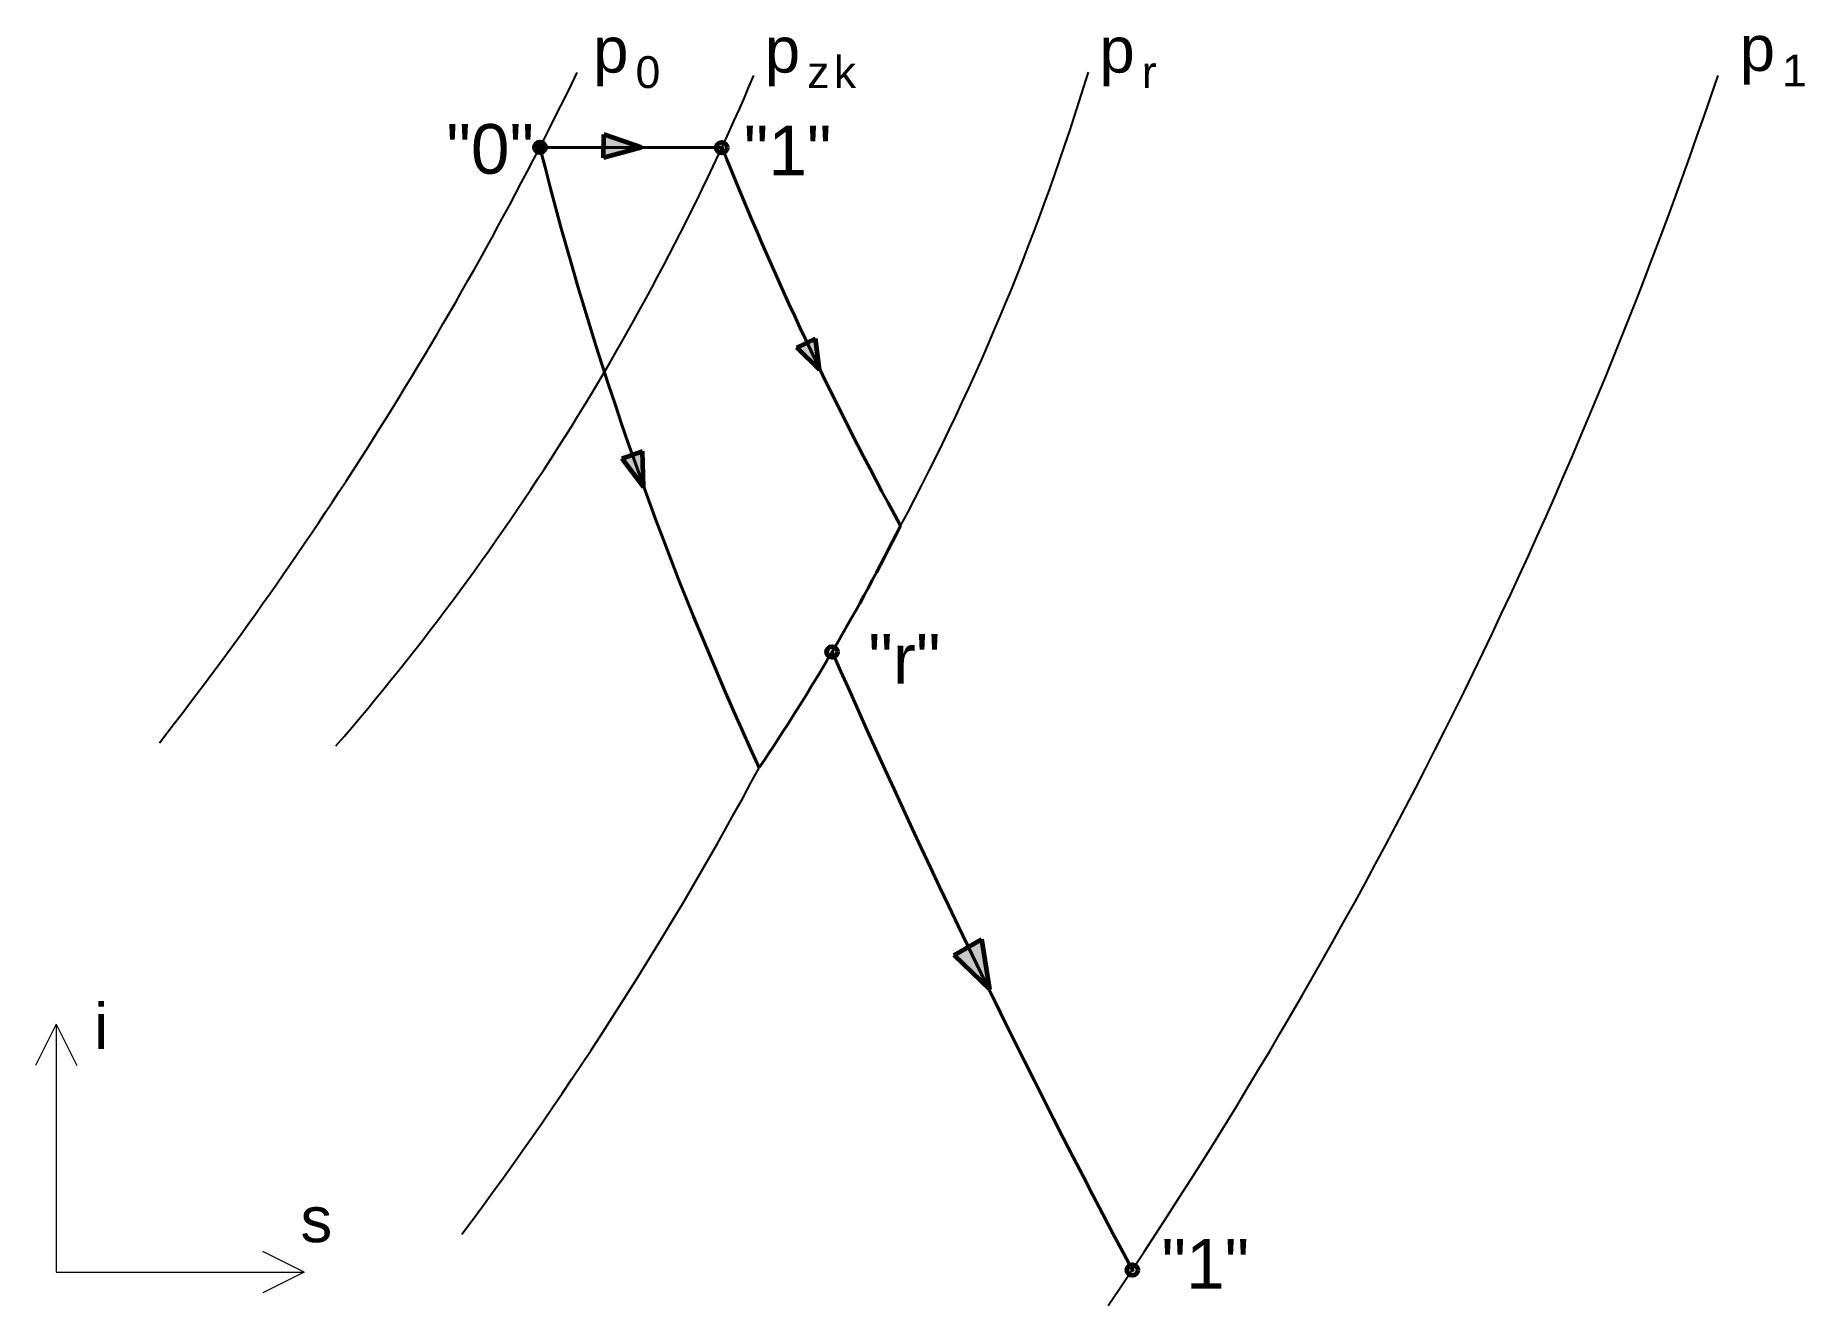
# Model space of a CAD drawing. Header units: millimetres. Extents: x 1325 to 3465, y 460 to 1995.
import ezdxf

# ---------------------------------------------------------------- set-up
doc = ezdxf.new("R2010")
doc.units = ezdxf.units.MM
doc.styles.get("Standard").update_dxf_attribs({"font": 'arial.ttf'})

msp = doc.modelspace()

# ---------------------------------------------------------------- hatches: boundary and pattern name
at = {"lineweight": 60}
h = msp.add_hatch(color=256, dxfattribs=at)
h.dxf.hatch_style = 1
h.paths.add_polyline_path([(1938.2, 1865.9, 0.56102), (1928.6, 1860, 0.280825), (1932.2, 1854.1, 0.000721)])
h.paths.add_polyline_path([(1941.8, 1860), (1935.2, 1860, 0.000385), (1936.8, 1853.6, 0.343459)])
h.paths.add_polyline_path([(1935.2, 1860, -0.000361), (1932.2, 1854.1, 0.182785), (1936.8, 1853.6, -0.000385)])
h.paths.add_polyline_path([(1938.2, 1865.9, -0.000361), (1935.2, 1860), (1941.8, 1860, 0.281214)])
h = msp.add_hatch(color=256, dxfattribs=at)
h.dxf.hatch_style = 1
h.paths.add_polyline_path([(2012.5, 1875.4), (2012.4, 1860), (2057.6, 1860)])
h.paths.add_polyline_path([(2058.2, 1859.8), (2057.6, 1860), (2012.4, 1860), (2012.2, 1847.2)])
h = msp.add_hatch(color=256, dxfattribs=at)
h.dxf.hatch_style = 1
h.paths.add_polyline_path([(2658.3, 502.7, 0.264178), (2655.1, 508.4, -0.000532), (2647.8, 497.4, 0.6153)])
h.paths.add_polyline_path([(2655.1, 508.4, 0.264103), (2648.6, 508.5, 0.000143), (2651.5, 503, 0.000261)])
h.paths.add_polyline_path([(2648.6, 508.5, 0.275588), (2645.1, 502.7, 0.23816), (2647.8, 497.4, 0.000271), (2651.5, 503, -0.000143)])
h.paths.add_polyline_path([(2291.9, 1255.6, -0.000601), (2288.7, 1250.2, 0.000153), (2291.4, 1244.1, 0.287618), (2295.1, 1250, 0.264111)])
h.paths.add_polyline_path([(2288.7, 1250.2, -0.00065), (2285.2, 1244.3, 0.248625), (2291.4, 1244.1, -0.000153)])
h.paths.add_polyline_path([(2291.9, 1255.6, 0.58214), (2281.9, 1250, 0.267795), (2285.2, 1244.3, 0.001251)])
h.paths.add_polyline_path([(2157.9, 1865.4, 0.525792), (2148.5, 1860), (2155.4, 1860, 0.000484)])
h.paths.add_polyline_path([(2161.7, 1859.5, 0.289149), (2157.9, 1865.4, -0.000484), (2155.4, 1860, 0.00042), (2158, 1853.6, 0.285867)])
h.paths.add_polyline_path([(2155.4, 1860, -0.000583), (2152.4, 1853.5, 0.223223), (2158, 1853.6, -0.00042)])
h.paths.add_polyline_path([(2155.4, 1860), (2148.5, 1860, 0.019861), (2148.5, 1859.5, 0.295513), (2152.4, 1853.5, 0.000583)])
h = msp.add_hatch(color=256, dxfattribs=at)
h.dxf.hatch_style = 1
h.paths.add_polyline_path([(2268.6, 1629.1), (2258.2, 1624.1, 0.002118), (2273.2, 1592.6)])
h.paths.add_polyline_path([(2258.2, 1624.1), (2245.9, 1618.2), (2273.4, 1591.2), (2273.2, 1592.6, -0.002118)])
h = msp.add_hatch(color=256, dxfattribs=at)
h.dxf.hatch_style = 1
h.paths.add_polyline_path([(2047, 1488.3, 0.002325), (2060.3, 1450.8), (2059.2, 1492.5)])
h.paths.add_polyline_path([(2047, 1488.3), (2034.3, 1483.8), (2060.4, 1449.1), (2060.3, 1450.8, -0.002325)])
h = msp.add_hatch(color=256, dxfattribs=at)
h.dxf.hatch_style = 1
h.paths.add_polyline_path([(2047.5, 1487.3), (2034.3, 1483.8), (2060.4, 1449.1), (2060.3, 1449.5, -0.003088)])
h.paths.add_polyline_path([(2059.2, 1490.5), (2047.5, 1487.3, 0.003088), (2060.3, 1449.5)])
h = msp.add_hatch(color=256, dxfattribs=at)
h.dxf.hatch_style = 1
edge = h.paths.add_edge_path()
edge.add_line((2060.4, 1449.1), (2060.3, 1449.6))
edge.add_arc((5112.8, 2510.2), 3231.5, 198.5934, 199.1612, ccw=False)
edge.add_line((2050, 1479.9), (2039.9, 1476.4))
edge.add_line((2039.9, 1476.4), (2060.4, 1449.1))
edge = h.paths.add_edge_path()
edge.add_line((2059.2, 1490.5), (2050, 1479.9))
edge.add_arc((5112.8, 2510.2), 3231.5, 198.5934, 199.1612)
edge.add_line((2060.3, 1449.6), (2059.2, 1490.5))
h = msp.add_hatch(color=256, dxfattribs=at)
h.dxf.hatch_style = 1
h.paths.add_polyline_path([(2453.3, 893.3), (2436.1, 883.5), (2477.4, 843.6, -0.001265)])
h.paths.add_polyline_path([(2469.6, 902.6), (2453.3, 893.3, 0.001265), (2477.4, 843.6), (2479.2, 841.8)])

# ---------------------------------------------------------------- linework, layer by layer
for p, q in [((2012.2, 1847.2), (2012.5, 1875.4)), ((2058.2, 1859.8), (2012.5, 1875.4)), ((2058.2, 1859.8), (2012.2, 1847.2)), ((2245.9, 1618.2), (2268.6, 1629.1)), ((2273.4, 1591.2), (2268.6, 1629.1)), ((2273.4, 1591.2), (2245.9, 1618.2)), ((2034.3, 1483.8), (2059.2, 1492.5)), ((2034.3, 1483.8), (2060.4, 1449.1)), ((2060.4, 1449.1), (2059.2, 1492.5)), ((2436.1, 883.5), (2469.6, 902.6)), ((2479.2, 841.8), (2469.6, 902.6)), ((2479.2, 841.8), (2436.1, 883.5))]:
    msp.add_line(p, q, dxfattribs=at)
at = {"lineweight": 40}
msp.add_line((1935.2, 1860), (2155.4, 1860), dxfattribs=at)
at = {"lineweight": 20}
for p, q in [((1350, 800), (1325, 750)), ((1350, 800), (1350, 500)), ((1350, 800), (1375, 750)), ((1650, 500), (1600, 525)), ((1350, 500), (1650, 500)), ((1650, 500), (1600, 475))]:
    msp.add_line(p, q, dxfattribs=at)
at = {"lineweight": 60}
for centre in [(1935.2, 1860), (2155.1, 1859.5), (2288.5, 1250), (2651.7, 502.7)]:
    msp.add_circle(centre, 6.59, dxfattribs=at)
for centre, radius, start, end in [((-2125.6, 3948.3), 4566.2, 322.0471, 334.053), ((-323.6, 2838.7), 3053.9, 331.9432, 343.1017), ((-644.7, 3154.3), 3084.8, 319.1447, 336.9555), ((-2499, 3926.4), 6184.4, 325.90696, 341.33152), ((-1736.6, 3223.3), 4468.3, 323.1877, 331.7746)]:
    msp.add_arc(centre, radius, start, end)
at = {"lineweight": 40}
for centre, radius, start, end in [((6077.3, 2903), 4271.4, 194.1338, 204.8191), ((5982.4, 3386.4), 4120.1, 201.7442, 208.7864), ((19.6, 2582.6), 2631.3, 325.9719, 333.3501), ((12281.9, 5641.4), 10915.4, 203.72175, 208.09435)]:
    msp.add_arc(centre, radius, start, end, dxfattribs=at)

# ---------------------------------------------------------------- texts
at = {"lineweight": 60, "attachment_point": 1}
for s, width, heights, insert, char_height in [('\\A1;{\\T1.2;p\\H0.7x;\\S^ 0;}', 110.284, [103.5], (1999.6, 2005.4), 55), ('\\A1;{\\T1.2;p\\H0.7x;\\S^ zk;}', 110.284, [103.5], (2207.2, 2005.4), 55), ('\\A1;{\\T1.2;p\\H0.7x;\\S^ r;}', 110.284, [103.5], (2611.8, 2005.4), 55), ('\\A1;{\\T1.2;p\\H0.7x;\\S^ 1;}', 110.284, [103.5], (3386.2, 2007.4), 55), ('"0"', 263.865, [0], (1822, 1888.1), 60), ('"1"', 263.865, [0], (2181.7, 1886.2), 60), ('"r"', 263.865, [0], (2332.3, 1271.6), 60), ('\\A1;{\\T1.2;i}', 110.284, [103.5], (1396.1, 824.9), 55), ('\\A1;{\\T1.2;s}', 110.284, [103.5], (1645.6, 591.4), 55), ('"1"', 263.865, [0], (2686.9, 540.2), 60)]:
    msp.add_mtext_dynamic_manual_height_columns(s, width=width, gutter_width=12.5, heights=heights, dxfattribs=dict(at, insert=insert, char_height=char_height))

doc.saveas('drawing.dxf')
